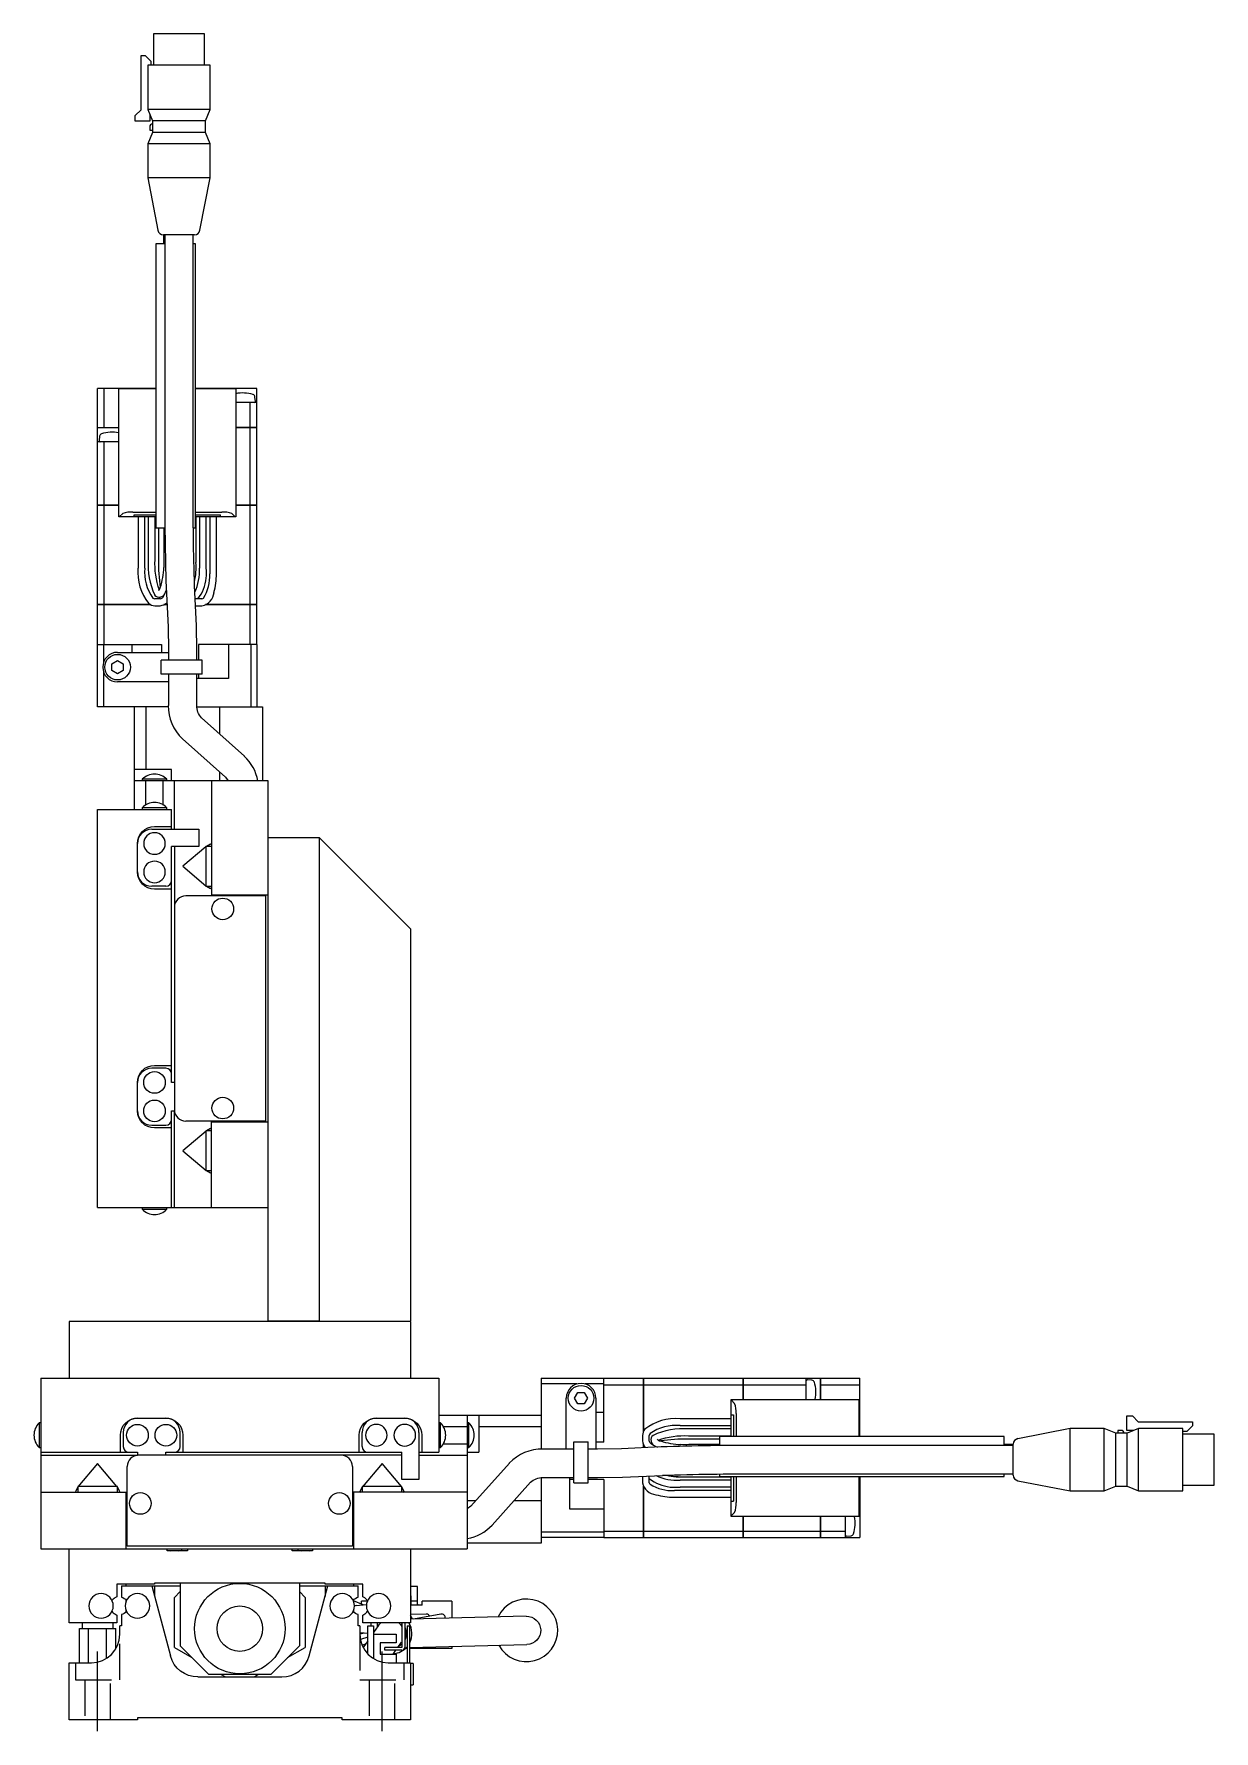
# Model space of a CAD drawing. Extents: x 0 to 994, y -8 to 791.
# Drawn here: x 520.7 to 728.2, y 251.1 to 549.4 of the extents above; entities that cross this region are included whole.
import ezdxf

# ---------------------------------------------------------------- set-up
doc = ezdxf.new("R2010")
doc.units = 0
doc.header["$LTSCALE"] = 0.5
doc.linetypes.add('CENTER', pattern=[50.8, 31.75, -6.35, 6.35, -6.35])
doc.linetypes.add('DASHED', pattern=[19.05, 12.7, -6.35])
for name, color, linetype in [('MSM_CENTER', 1, 'CENTER'), ('MSM_CONTINUOUS', 7, 'CONTINUOUS'), ('MSM_DASHED', 4, 'DASHED')]:
    doc.layers.add(name, color=color, linetype=linetype)

msp = doc.modelspace()

# ---------------------------------------------------------------- linework, layer by layer
at = {"layer": 'MSM_CENTER'}
for p, q in [((531.88, 251.14), (531.88, 265.14)), ((581.88, 251.14), (581.88, 265.14))]:
    msp.add_line(p, q, dxfattribs=at)
at = {"layer": 'MSM_CONTINUOUS'}
for p, q in [((550.68, 549.44), (541.68, 549.44)), ((541.68, 549.44), (541.68, 543.94)), ((550.68, 543.94), (550.68, 549.44)), ((539.52, 536.11), (539.52, 545.65)), ((539.52, 545.65), (540.22, 545.65)), ((540.22, 545.65), (541.22, 544.65)), ((551.68, 543.94), (540.68, 543.94)), ((540.68, 543.94), (540.68, 536.14)), ((541.22, 544.65), (541.22, 543.94)), ((551.68, 536.14), (551.68, 543.94)), ((538.5, 535.09), (539.52, 536.11)), ((538.5, 534.09), (538.5, 535.09)), ((541.03, 534.09), (538.5, 534.09)), ((551.68, 536.14), (540.68, 536.14)), ((540.68, 536.14), (541.53, 534.14)), ((541.03, 535.32), (541.03, 534.09)), ((550.83, 534.14), (541.53, 534.14)), ((541.53, 534.14), (541.53, 532.14)), ((550.83, 534.14), (551.68, 536.14)), ((550.83, 532.14), (550.83, 534.14)), ((541.53, 532.14), (540.68, 530.14)), ((541.07, 533.26), (541.07, 532.54)), ((541.07, 532.54), (541.53, 532.54)), ((541.53, 533.56), (541.37, 533.56)), ((550.83, 532.14), (541.53, 532.14)), ((551.68, 530.14), (550.83, 532.14)), ((551.68, 530.14), (540.68, 530.14)), ((540.68, 530.14), (540.68, 524.14)), ((551.68, 524.14), (551.68, 530.14)), ((551.68, 524.14), (540.68, 524.14)), ((540.68, 524.14), (542.48, 514.95)), ((549.87, 514.95), (551.68, 524.14)), ((548.89, 514.14), (543.46, 514.14)), ((543.47, 514.14), (543.48, 512.54)), ((543.68, 514.14), (543.68, 469.53)), ((548.68, 469.53), (548.68, 514.14)), ((543.68, 512.54), (542.11, 512.54)), ((542.11, 512.54), (542.11, 462.54)), ((549.11, 512.54), (548.68, 512.54)), ((549.11, 462.54), (549.11, 512.54)), ((531.88, 480.25), (531.88, 487.14)), ((542.11, 487.14), (531.88, 487.14)), ((533.03, 480.25), (533.03, 487.14)), ((535.58, 464.54), (535.58, 487.04)), ((542.11, 487.04), (535.58, 487.04)), ((559.88, 487.14), (549.11, 487.14)), ((556.18, 487.04), (549.11, 487.04)), ((556.13, 487.04), (556.13, 487.14)), ((556.18, 487.04), (556.18, 464.54)), ((559.88, 480.25), (559.88, 487.14)), ((559.88, 484.64), (556.18, 484.64)), ((558.72, 480.25), (558.72, 484.64)), ((559.61, 484.85), (559.54, 485.61)), ((531.88, 480.25), (535.58, 480.25)), ((531.88, 466.64), (531.88, 480.24)), ((531.88, 480.24), (535.58, 480.24)), ((535.58, 477.74), (531.88, 477.74)), ((531.89, 480.24), (531.89, 480.25)), ((532.21, 478.72), (532.15, 477.96)), ((533.03, 480.24), (533.03, 480.25)), ((533.03, 466.64), (533.03, 477.74)), ((556.18, 480.25), (559.88, 480.25)), ((559.88, 480.24), (556.18, 480.24)), ((558.72, 480.24), (558.72, 480.25)), ((558.72, 466.64), (558.72, 480.24)), ((559.87, 480.24), (559.87, 480.25)), ((559.88, 466.64), (559.88, 480.24)), ((531.88, 466.64), (535.58, 466.64)), ((531.88, 449.14), (531.88, 466.63)), ((535.58, 466.63), (531.88, 466.63)), ((531.89, 466.64), (531.89, 466.63)), ((533.03, 466.64), (533.03, 466.63)), ((533.03, 449.14), (533.03, 466.63)), ((538.06, 465.4), (542.11, 465.4)), ((549.11, 465.4), (553.7, 465.4)), ((556.18, 466.64), (559.88, 466.64)), ((559.88, 466.63), (556.18, 466.63)), ((558.72, 466.64), (558.72, 466.63)), ((558.72, 449.14), (558.72, 466.63)), ((559.87, 466.64), (559.87, 466.63)), ((559.88, 449.14), (559.88, 466.63)), ((542.11, 464.54), (535.58, 464.54)), ((535.68, 464.54), (536.28, 465.14)), ((538.28, 464.93), (542.11, 464.93)), ((538.28, 464.54), (538.28, 464.93)), ((538.98, 464.54), (538.98, 455.54)), ((540.18, 455.54), (540.18, 464.54)), ((540.78, 464.54), (540.78, 457.02)), ((541.98, 457.02), (541.98, 464.54)), ((543.7, 462.54), (542.11, 462.54)), ((542.58, 462.54), (542.58, 457)), ((543.53, 462.54), (543.53, 457.09)), ((549.11, 462.54), (548.71, 462.54)), ((549.11, 464.93), (553.48, 464.93)), ((556.18, 464.54), (549.11, 464.54)), ((549.18, 456.54), (549.18, 464.54)), ((549.78, 464.54), (549.78, 455.54)), ((550.98, 455.54), (550.98, 464.54)), ((551.58, 464.54), (551.58, 454.54)), ((552.78, 454.54), (552.78, 464.54)), ((553.48, 464.54), (553.48, 464.93)), ((555.47, 465.14), (556.07, 464.54)), ((543.53, 457.12), (543.53, 457.08)), ((542.71, 451.66), (542.55, 451.6)), ((542.91, 450.46), (542.96, 450.47)), ((542.96, 450.47), (543.16, 450.55)), ((543.94, 452.22), (544.25, 445.23)), ((549.24, 445.45), (548.93, 452.44)), ((531.88, 449.14), (541.15, 449.14)), ((531.88, 442.14), (531.88, 449.13)), ((541.17, 449.13), (531.88, 449.13)), ((531.89, 449.14), (531.89, 449.13)), ((533.03, 449.14), (533.03, 449.13)), ((533.03, 442.14), (533.03, 449.13)), ((542.9, 450.14), (541.92, 450.14)), ((541.92, 448.94), (542.88, 448.94)), ((544.07, 449.13), (543.53, 449.13)), ((543.55, 449.14), (544.07, 449.14)), ((550.22, 450.14), (549.02, 450.14)), ((549.09, 448.94), (550.22, 448.94)), ((559.88, 449.13), (550.82, 449.13)), ((550.85, 449.14), (559.88, 449.14)), ((558.72, 449.14), (558.72, 449.13)), ((558.72, 442.14), (558.72, 449.13)), ((559.87, 449.14), (559.87, 449.13)), ((559.88, 442.14), (559.88, 449.13)), ((544.25, 445.23), (544.31, 441.04)), ((549.31, 441.04), (549.24, 445.45)), ((531.88, 431.14), (531.88, 442.14)), ((531.88, 442.14), (543.11, 442.14)), ((532.88, 442.14), (532.88, 438.85)), ((537.88, 442.14), (537.88, 440.74)), ((543.11, 442.14), (543.11, 440.74)), ((549.64, 442.14), (549.64, 439.39)), ((559.88, 442.14), (549.64, 442.14)), ((554.88, 442.14), (554.88, 436.14)), ((558.88, 431.14), (558.88, 442.14)), ((559.88, 442.14), (559.88, 431.14)), ((534.38, 438.72), (535.38, 439.29)), ((534.38, 437.56), (534.38, 438.72)), ((535.38, 440.74), (544.31, 440.74)), ((535.38, 439.29), (536.38, 438.72)), ((536.38, 438.72), (536.38, 437.56)), ((543.04, 436.89), (543.04, 439.39)), ((543.29, 439.39), (543.04, 439.39)), ((550.28, 439.39), (543.29, 439.39)), ((544.31, 441.04), (544.31, 439.39)), ((549.31, 439.39), (549.31, 441.04)), ((550.28, 436.89), (550.28, 439.39)), ((532.88, 437.42), (532.88, 431.14)), ((535.38, 436.98), (534.38, 437.56)), ((536.38, 437.56), (535.38, 436.98)), ((544.31, 435.54), (535.38, 435.54)), ((543.29, 436.89), (543.04, 436.89)), ((550.28, 436.89), (543.29, 436.89)), ((544.31, 436.89), (544.31, 431.41)), ((549.31, 431.41), (549.31, 436.89)), ((554.88, 436.14), (549.31, 436.14)), ((549.64, 436.89), (549.64, 436.14)), ((544.31, 431.14), (531.88, 431.14)), ((538.38, 413.14), (538.38, 431.14)), ((540.38, 431.14), (540.38, 420.14)), ((549.32, 431.14), (560.88, 431.14)), ((553.38, 426.35), (553.38, 431.14)), ((560.88, 431.14), (560.88, 418.14)), ((557.68, 422.5), (550.15, 429.25)), ((546.81, 425.53), (554.34, 418.78)), ((544.88, 420.14), (538.38, 420.14)), ((561.88, 418.14), (538.38, 418.14)), ((544.03, 418.43), (539.73, 418.43)), ((539.73, 418.43), (539.73, 418.14)), ((540.34, 413.91), (540.34, 418.14)), ((543.41, 413.91), (543.41, 418.14)), ((544.03, 418.14), (544.03, 418.43)), ((544.88, 418.14), (544.88, 420.14)), ((545.38, 409.64), (545.38, 418.14)), ((551.88, 418.14), (551.88, 397.94)), ((553.38, 418.14), (553.38, 419.64)), ((554.34, 418.78), (554.82, 418.14)), ((561.88, 323.14), (561.88, 418.14)), ((531.88, 343.14), (531.88, 413.14)), ((531.88, 413.14), (544.88, 413.14)), ((544.03, 413.43), (539.73, 413.43)), ((539.73, 413.43), (539.73, 413.14)), ((544.03, 413.14), (544.03, 413.43)), ((544.88, 409.64), (544.88, 413.14)), ((541.38, 409.64), (549.68, 409.64)), ((541.88, 410.14), (544.88, 410.14)), ((549.68, 409.64), (549.68, 406.64)), ((538.88, 402.14), (538.88, 407.14)), ((544.88, 365.14), (544.88, 406.64)), ((549.68, 406.64), (544.88, 406.64)), ((545.38, 406.64), (545.38, 360.34)), ((550.92, 406.58), (546.88, 403.14)), ((550.88, 406.64), (550.88, 399.64)), ((551.88, 406.64), (550.88, 406.64)), ((551.75, 407.04), (551.01, 406.64)), ((551.88, 406.88), (551.75, 407.04)), ((570.88, 408.14), (561.88, 408.14)), ((570.88, 323.24), (570.88, 408.14)), ((586.88, 392.14), (570.88, 408.14)), ((546.88, 403.14), (550.92, 399.7)), ((543.88, 399.64), (541.38, 399.64)), ((544.88, 399.14), (541.88, 399.14)), ((561.38, 397.94), (547.38, 397.94)), ((550.88, 399.64), (551.88, 399.64)), ((551.01, 399.64), (551.75, 399.24)), ((551.75, 399.24), (551.88, 399.4)), ((551.88, 398.14), (561.88, 398.14)), ((560.38, 398.14), (560.38, 397.94)), ((561.38, 397.94), (561.38, 358.34)), ((586.88, 392.14), (586.88, 323.24)), ((543.88, 367.64), (541.38, 367.64)), ((541.88, 368.14), (544.88, 368.14)), ((538.88, 360.14), (538.88, 365.14)), ((545.38, 365.14), (544.88, 365.14)), ((544.88, 343.14), (544.88, 360.14)), ((544.88, 360.14), (545.39, 360.14)), ((545.38, 343.14), (545.38, 360.14)), ((561.38, 358.34), (547.38, 358.34)), ((551.88, 343.14), (551.88, 358.34)), ((561.88, 358.14), (551.88, 358.14)), ((560.38, 358.34), (560.38, 358.14)), ((541.38, 357.64), (543.88, 357.64)), ((544.88, 357.14), (541.88, 357.14)), ((550.96, 356.6), (546.88, 353.14)), ((550.88, 356.64), (550.88, 349.64)), ((551.88, 356.64), (550.88, 356.64)), ((551.75, 357.04), (551.01, 356.64)), ((551.88, 356.88), (551.75, 357.04)), ((546.88, 353.14), (550.96, 349.67)), ((550.88, 349.64), (551.88, 349.64)), ((551.01, 349.64), (551.75, 349.24)), ((551.75, 349.24), (551.88, 349.4)), ((531.88, 343.14), (561.88, 343.14)), ((539.73, 343.14), (539.73, 342.85)), ((544.03, 342.85), (544.03, 343.14)), ((539.73, 342.85), (544.03, 342.85)), ((586.88, 323.14), (526.88, 323.14)), ((526.88, 323.14), (526.88, 313.14)), ((561.88, 323.24), (570.88, 323.24)), ((570.88, 323.24), (570.98, 323.14)), ((586.78, 323.14), (586.88, 323.24)), ((586.88, 323.14), (586.88, 313.14)), ((521.88, 313.14), (591.88, 313.14)), ((521.88, 313.14), (521.88, 283.14)), ((591.88, 313.14), (591.88, 300.14)), ((609.88, 313.14), (609.88, 300.7)), ((609.88, 313.14), (620.88, 313.14)), ((616.16, 312.14), (609.88, 312.14)), ((615.72, 309.64), (616.3, 310.64)), ((616.3, 310.64), (617.45, 310.64)), ((617.45, 310.64), (618.03, 309.64)), ((620.88, 312.14), (617.59, 312.14)), ((620.88, 301.9), (620.88, 313.14)), ((620.88, 313.14), (627.87, 313.14)), ((620.88, 311.98), (627.87, 311.98)), ((627.87, 303.85), (627.87, 313.14)), ((627.88, 313.13), (627.87, 313.13)), ((627.88, 311.99), (627.87, 311.99)), ((627.88, 313.14), (645.37, 313.14)), ((627.88, 313.14), (627.88, 303.86)), ((627.88, 311.98), (645.37, 311.98)), ((645.37, 309.44), (645.37, 313.14)), ((645.38, 313.13), (645.37, 313.13)), ((645.38, 311.99), (645.37, 311.99)), ((645.38, 313.14), (658.98, 313.14)), ((645.38, 313.14), (645.38, 309.44)), ((645.38, 311.98), (656.48, 311.98)), ((656.48, 309.44), (656.48, 313.14)), ((657.46, 312.8), (656.69, 312.87)), ((658.98, 309.44), (658.98, 313.14)), ((658.98, 313.13), (658.99, 313.13)), ((658.98, 311.99), (658.99, 311.99)), ((658.99, 313.14), (665.88, 313.14)), ((658.99, 313.14), (658.99, 309.44)), ((658.99, 311.98), (665.88, 311.98)), ((665.88, 302.91), (665.88, 313.14)), ((614.28, 300.71), (614.28, 309.64)), ((616.3, 308.64), (615.72, 309.64)), ((617.45, 308.64), (616.3, 308.64)), ((618.03, 309.64), (617.45, 308.64)), ((619.48, 309.64), (619.48, 300.71)), ((643.28, 309.44), (665.78, 309.44)), ((643.28, 302.91), (643.28, 309.44)), ((643.28, 309.33), (643.88, 308.73)), ((665.78, 302.91), (665.78, 309.44)), ((521.58, 305.29), (521.58, 300.99)), ((521.88, 305.29), (521.58, 305.29)), ((538.88, 306.14), (543.88, 306.14)), ((580.88, 306.14), (585.88, 306.14)), ((591.88, 306.64), (609.88, 306.64)), ((592.17, 305.29), (591.88, 305.29)), ((592.17, 300.99), (592.17, 305.29)), ((592.65, 304.67), (596.88, 304.67)), ((596.88, 306.64), (596.88, 283.14)), ((597.17, 305.29), (596.88, 305.29)), ((597.17, 300.99), (597.17, 305.29)), ((598.88, 306.64), (598.88, 300.14)), ((609.88, 304.64), (598.88, 304.64)), ((620.88, 307.14), (619.48, 307.14)), ((643.28, 306.04), (634.28, 306.04)), ((634.28, 304.84), (643.28, 304.84)), ((643.28, 306.74), (643.66, 306.74)), ((643.66, 306.74), (643.66, 302.91)), ((644.14, 306.96), (644.14, 302.91)), ((702.88, 304.34), (693.68, 302.53)), ((702.88, 293.34), (702.88, 304.34)), ((708.88, 304.34), (702.88, 304.34)), ((708.88, 293.34), (708.88, 304.34)), ((710.88, 303.49), (708.88, 304.34)), ((712.83, 303.99), (712.83, 306.52)), ((712.83, 306.52), (713.83, 306.52)), ((714.88, 304.34), (712.88, 303.49)), ((713.83, 306.52), (714.85, 305.5)), ((714.85, 305.5), (724.39, 305.5)), ((714.88, 293.34), (714.88, 304.34)), ((722.68, 304.34), (714.88, 304.34)), ((722.68, 293.34), (722.68, 304.34)), ((724.39, 304.8), (723.39, 303.8)), ((724.39, 305.5), (724.39, 304.8)), ((535.88, 300.14), (535.88, 303.14)), ((536.38, 303.64), (536.38, 301.14)), ((546.38, 301.14), (546.38, 303.64)), ((546.88, 303.14), (546.88, 300.14)), ((577.88, 300.14), (577.88, 303.14)), ((578.38, 301.14), (578.38, 303.64)), ((588.38, 303.64), (588.38, 295.34)), ((588.88, 303.14), (588.88, 300.14)), ((592.65, 301.6), (596.88, 301.6)), ((615.63, 301.98), (618.13, 301.98)), ((615.63, 301.72), (615.63, 301.98)), ((615.63, 294.74), (615.63, 301.72)), ((618.13, 301.72), (618.13, 301.98)), ((618.13, 294.74), (618.13, 301.72)), ((620.88, 301.9), (619.48, 301.9)), ((627.68, 303.09), (627.68, 302.13)), ((627.87, 300.94), (627.87, 301.49)), ((627.88, 301.46), (627.88, 300.94)), ((628.88, 302.12), (628.88, 303.09)), ((629.2, 302.1), (629.21, 302.06)), ((629.21, 302.06), (629.29, 301.86)), ((630.4, 302.31), (630.34, 302.47)), ((641.28, 302.44), (635.74, 302.44)), ((643.28, 304.24), (635.76, 304.24)), ((635.76, 303.04), (643.28, 303.04)), ((635.86, 301.48), (635.81, 301.48)), ((641.28, 301.48), (635.83, 301.48)), ((641.28, 301.31), (641.28, 302.91)), ((691.28, 302.91), (641.28, 302.91)), ((692.88, 301.34), (648.27, 301.34)), ((691.28, 301.34), (691.28, 302.91)), ((692.88, 301.55), (691.28, 301.53)), ((692.88, 296.13), (692.88, 301.55)), ((710.88, 294.19), (710.88, 303.49)), ((712.88, 303.49), (710.88, 303.49)), ((711.28, 303.95), (711.28, 303.49)), ((712, 303.95), (711.28, 303.95)), ((712.3, 303.49), (712.3, 303.65)), ((714.06, 303.99), (712.83, 303.99)), ((712.88, 294.19), (712.88, 303.49)), ((723.39, 303.8), (722.68, 303.8)), ((728.18, 303.34), (722.68, 303.34)), ((728.18, 294.34), (728.18, 303.34)), ((521.58, 300.99), (521.88, 300.99)), ((521.88, 300.14), (538.88, 300.14)), ((521.88, 299.64), (538.88, 299.64)), ((538.88, 300.14), (538.88, 299.63)), ((585.38, 299.64), (539.08, 299.64)), ((543.88, 299.64), (543.88, 300.14)), ((543.88, 300.14), (585.38, 300.14)), ((585.38, 295.34), (585.38, 300.14)), ((588.38, 300.14), (591.88, 300.14)), ((588.38, 299.64), (596.88, 299.64)), ((591.88, 300.99), (592.17, 300.99)), ((596.88, 300.99), (597.17, 300.99)), ((596.88, 300.14), (598.88, 300.14)), ((615.63, 300.71), (610.15, 300.71)), ((619.78, 300.71), (618.13, 300.71)), ((623.97, 300.77), (619.78, 300.71)), ((630.96, 301.08), (623.97, 300.77)), ((531.88, 298.14), (528.41, 294.06)), ((535.28, 294.14), (531.88, 298.14)), ((537.08, 283.64), (537.08, 297.64)), ((576.68, 297.64), (576.68, 283.64)), ((581.88, 298.14), (578.44, 294.09)), ((585.28, 294.14), (581.88, 298.14)), ((588.38, 295.34), (585.38, 295.34)), ((604.27, 298.2), (597.51, 290.68)), ((609.88, 295.7), (609.88, 284.14)), ((610.15, 295.71), (615.63, 295.71)), ((614.88, 290.14), (614.88, 295.71)), ((615.63, 295.37), (614.88, 295.37)), ((618.13, 295.71), (619.78, 295.71)), ((620.88, 295.37), (618.13, 295.37)), ((619.78, 295.71), (624.19, 295.77)), ((620.88, 295.37), (620.88, 285.14)), ((624.19, 295.77), (631.18, 296.08)), ((627.68, 295.93), (627.68, 294.79)), ((628.88, 294.79), (628.88, 295.98)), ((635.28, 295.84), (643.28, 295.84)), ((641.28, 295.91), (641.28, 296.31)), ((641.28, 295.91), (691.28, 295.91)), ((643.28, 288.84), (643.28, 295.91)), ((643.66, 295.91), (643.66, 291.54)), ((644.14, 295.91), (644.14, 291.32)), ((648.27, 296.34), (692.88, 296.34)), ((665.78, 288.84), (665.78, 295.91)), ((665.88, 295.91), (665.88, 285.14)), ((691.28, 295.91), (691.28, 296.34)), ((521.88, 293.14), (537.08, 293.14)), ((528.38, 294.01), (527.98, 293.26)), ((527.98, 293.26), (528.14, 293.14)), ((535.38, 294.14), (528.38, 294.14)), ((528.38, 294.14), (528.38, 293.14)), ((535.38, 293.14), (535.38, 294.14)), ((535.78, 293.26), (535.38, 294.01)), ((535.62, 293.14), (535.78, 293.26)), ((536.88, 283.14), (536.88, 293.14)), ((596.88, 293.14), (576.68, 293.14)), ((576.88, 293.14), (576.88, 283.14)), ((578.38, 294.01), (577.98, 293.26)), ((577.98, 293.26), (578.14, 293.14)), ((585.38, 294.14), (578.38, 294.14)), ((578.38, 294.14), (578.38, 293.14)), ((585.38, 293.14), (585.38, 294.14)), ((585.78, 293.26), (585.38, 294.01)), ((585.62, 293.14), (585.78, 293.26)), ((601.24, 287.34), (607.99, 294.87)), ((615.63, 294.74), (618.13, 294.74)), ((627.87, 285.14), (627.87, 294.19)), ((627.88, 294.17), (627.88, 285.14)), ((643.28, 293.44), (633.28, 293.44)), ((643.28, 295.24), (634.28, 295.24)), ((634.28, 294.04), (643.28, 294.04)), ((693.68, 295.14), (702.88, 293.34)), ((702.88, 293.34), (708.88, 293.34)), ((708.88, 293.34), (710.88, 294.19)), ((710.88, 294.19), (712.88, 294.19)), ((712.88, 294.19), (714.88, 293.34)), ((714.88, 293.34), (722.68, 293.34)), ((722.68, 294.34), (728.18, 294.34)), ((596.88, 291.64), (598.38, 291.64)), ((597.51, 290.68), (596.88, 290.2)), ((605.09, 291.64), (609.88, 291.64)), ((620.88, 290.14), (614.88, 290.14)), ((633.28, 292.24), (643.28, 292.24)), ((643.28, 291.54), (643.66, 291.54)), ((643.88, 289.55), (643.28, 288.94)), ((665.78, 288.84), (643.28, 288.84)), ((645.37, 285.14), (645.37, 288.84)), ((645.38, 288.84), (645.38, 285.14)), ((658.98, 285.14), (658.98, 288.84)), ((658.99, 288.84), (658.99, 285.14)), ((663.38, 285.14), (663.38, 288.84)), ((665.78, 288.89), (665.88, 288.89)), ((537.08, 284.64), (536.88, 284.64)), ((576.68, 283.64), (537.08, 283.64)), ((576.88, 284.64), (576.68, 284.64)), ((609.88, 284.14), (596.88, 284.14)), ((609.88, 286.14), (620.88, 286.14)), ((620.88, 285.14), (609.88, 285.14)), ((620.88, 286.29), (627.87, 286.29)), ((620.88, 285.14), (627.87, 285.14)), ((627.88, 286.3), (627.87, 286.3)), ((627.88, 285.15), (627.87, 285.15)), ((627.88, 286.29), (645.37, 286.29)), ((627.88, 285.14), (645.37, 285.14)), ((645.38, 286.3), (645.37, 286.3)), ((645.38, 285.15), (645.37, 285.15)), ((645.38, 286.29), (658.98, 286.29)), ((645.38, 285.14), (658.98, 285.14)), ((658.98, 286.3), (658.99, 286.3)), ((658.98, 285.15), (658.99, 285.15)), ((658.99, 286.29), (663.38, 286.29)), ((658.99, 285.14), (665.88, 285.14)), ((663.58, 285.41), (664.35, 285.47)), ((521.88, 283.14), (596.88, 283.14)), ((526.88, 270.14), (526.88, 283.14)), ((544.08, 282.79), (544.08, 283.14)), ((547.68, 282.79), (544.08, 282.79)), ((546.63, 283.14), (546.63, 282.79)), ((547.68, 283.14), (547.68, 282.79)), ((566.08, 282.79), (566.08, 283.14)), ((569.68, 282.79), (566.08, 282.79)), ((567.13, 282.79), (567.13, 283.14)), ((569.68, 283.14), (569.68, 282.79)), ((586.88, 283.14), (586.88, 270.14)), ((535.28, 274.75), (534.92, 274.54)), ((541.88, 276.94), (535.28, 276.94)), ((535.28, 276.94), (535.28, 274.75)), ((536.08, 276.64), (536.08, 274.67)), ((536.08, 276.64), (546.38, 276.64)), ((536.88, 276.64), (536.88, 276.94)), ((541.38, 276.64), (544.67, 264.34)), ((571.88, 277.14), (541.88, 277.14)), ((541.88, 277.14), (541.88, 276.94)), ((541.88, 276.64), (541.88, 274.77)), ((546.38, 275.64), (545.38, 274.64)), ((545.38, 265.83), (545.38, 274.64)), ((546.38, 277.14), (546.38, 266.14)), ((567.38, 277.14), (567.38, 266.14)), ((567.38, 276.64), (577.68, 276.64)), ((568.38, 274.64), (567.38, 275.64)), ((568.38, 274.64), (568.38, 265.83)), ((569.08, 264.34), (572.38, 276.64)), ((571.88, 276.94), (571.88, 277.14)), ((578.48, 276.94), (571.88, 276.94)), ((571.88, 276.64), (571.88, 274.77)), ((576.88, 276.94), (576.88, 276.64)), ((577.68, 274.67), (577.68, 276.64)), ((578.48, 274.75), (578.48, 276.94)), ((578.84, 274.54), (578.48, 274.75)), ((588.13, 276.52), (586.88, 276.52)), ((587.02, 274.89), (586.88, 274.89)), ((587.02, 273.24), (587.02, 274.89)), ((588.13, 273.49), (588.13, 276.52)), ((534.92, 271.74), (535.28, 271.53)), ((535.28, 271.53), (535.28, 270.14)), ((536.08, 271.6), (536.08, 269.64)), ((536.88, 273.93), (536.88, 274.18)), ((536.88, 272.1), (536.88, 272.35)), ((576.88, 274.18), (576.88, 273.93)), ((578.56, 273.31), (576.88, 274.03)), ((576.88, 272.35), (576.88, 272.1)), ((577.33, 273.21), (579.14, 273.36)), ((577.68, 269.64), (577.68, 271.6)), ((578.28, 273.43), (578.28, 273.95)), ((579.29, 273.95), (578.28, 273.95)), ((578.48, 271.53), (578.84, 271.74)), ((578.48, 270.14), (578.48, 271.53)), ((587.02, 273.8), (586.88, 273.8)), ((588.93, 273.24), (586.88, 273.24)), ((589.67, 271.69), (586.88, 271.6)), ((588.13, 273.99), (587.02, 273.99)), ((592.24, 271.67), (587.42, 270.82)), ((588.93, 273.24), (588.93, 273.95)), ((594.13, 273.95), (588.93, 273.95)), ((594.13, 273.95), (594.13, 270.99)), ((535.28, 270.14), (526.88, 270.14)), ((528.7, 263.14), (528.7, 269.14)), ((528.7, 269.14), (535.05, 269.14)), ((529.13, 270.14), (529.13, 269.14)), ((530.29, 263.14), (530.29, 269.14)), ((533.46, 263.92), (533.46, 269.14)), ((534.63, 269.14), (534.63, 270.14)), ((535.05, 265.55), (535.05, 269.14)), ((535.78, 268.14), (535.78, 269.64)), ((536.08, 269.64), (535.78, 269.64)), ((577.98, 269.64), (577.68, 269.64)), ((577.98, 269.64), (577.98, 268.14)), ((586.88, 270.14), (578.48, 270.14)), ((579.38, 269.64), (580.38, 269.64)), ((579.38, 264.67), (579.38, 269.64)), ((579.98, 269.64), (579.98, 270.14)), ((580.38, 269.64), (580.38, 263.87)), ((581.19, 269.62), (580.38, 268.44)), ((580.38, 268.94), (580.65, 268.84)), ((581.08, 269.46), (581.08, 270.14)), ((585.38, 270.14), (585.38, 265.84)), ((585.88, 270.14), (585.88, 265.84)), ((586.28, 269.64), (586.78, 269.64)), ((586.28, 269.64), (586.28, 263.14)), ((586.78, 263.14), (586.78, 269.64)), ((607.21, 271.34), (586.88, 270.8)), ((545.38, 265.83), (548.46, 264.05)), ((546.38, 266.14), (551.38, 261.14)), ((562.38, 261.14), (567.38, 266.14)), ((565.29, 264.05), (568.38, 265.83)), ((578.78, 268.34), (577.96, 268.19)), ((579.38, 268.29), (577.98, 268.41)), ((579.38, 267.63), (578.07, 267.21)), ((578.28, 268.25), (578.28, 268.39)), ((579.01, 266.46), (578.38, 266.19)), ((579.38, 266.99), (578.56, 265.8)), ((580.38, 268.14), (584.38, 268.14)), ((584.38, 266.64), (581.58, 266.64)), ((581.58, 266.64), (581.58, 264.64)), ((582.38, 265.34), (582.38, 265.84)), ((585.38, 265.84), (582.38, 265.84)), ((584.38, 268.14), (584.38, 266.64)), ((584.65, 265.84), (585.31, 266.79)), ((586.28, 265.67), (586.02, 265.67)), ((586.14, 265.78), (586.28, 265.79)), ((586.78, 265.8), (607.34, 266.34)), ((594.13, 265.67), (586.78, 265.67)), ((594.13, 265.99), (594.13, 265.67)), ((526.88, 253.14), (526.88, 263.14)), ((526.88, 263.14), (530.78, 263.14)), ((581.58, 264.64), (584.38, 264.64)), ((585.38, 265.34), (582.38, 265.34)), ((582.98, 263.14), (586.88, 263.14)), ((583.83, 264.64), (584.31, 265.34)), ((584.38, 264.64), (584.38, 263.14)), ((586.88, 263.14), (586.88, 253.14)), ((587.38, 263.04), (586.88, 263.04)), ((587.38, 263.04), (587.38, 259.24)), ((549.5, 260.64), (564.25, 260.64)), ((551.38, 261.14), (562.38, 261.14)), ((553.51, 261.14), (554.38, 260.64)), ((559.38, 260.64), (560.24, 261.14)), ((586.88, 259.24), (587.38, 259.24)), ((538.88, 253.14), (526.88, 253.14)), ((574.88, 253.44), (538.88, 253.44)), ((538.88, 253.44), (538.88, 253.14)), ((574.88, 253.14), (574.88, 253.44)), ((586.88, 253.14), (574.88, 253.14))]:
    msp.add_line(p, q, dxfattribs=at)
for centre, radius in [((535.38, 438.14), 2.25), ((553.88, 395.64), 1.9), ((541.88, 365.14), 1.9), ((541.88, 360.14), 1.9), ((553.88, 360.64), 1.9), ((616.88, 309.64), 2.25), ((538.88, 303.14), 1.9), ((543.88, 303.14), 1.9), ((539.38, 291.14), 1.9), ((574.38, 291.14), 1.9), ((556.88, 269.14), 7.95), ((556.88, 269.14), 4)]:
    msp.add_circle(centre, radius, dxfattribs=at)
at = {"layer": 'MSM_CONTINUOUS', "extrusion": (0, 0, -1)}
for centre, radius in [((-541.88, 407.14), 1.9), ((-541.88, 402.14), 1.9), ((-580.88, 303.14), 1.9), ((-585.88, 303.14), 1.9), ((-532.48, 273.14), 2.15), ((-538.88, 273.14), 2.15), ((-574.88, 273.14), 2.15), ((-581.28, 273.14), 2.15)]:
    msp.add_circle(centre, radius, dxfattribs=at)
at = {"layer": 'MSM_CONTINUOUS'}
for centre, radius, start, end in [((541.37, 533.26), 0.3, 90, 180), ((543.46, 515.14), 1, 191.1187, 270), ((548.89, 515.14), 1, 270, 348.8813), ((557.38, 480.33), 6, 72.3708, 101.537), ((559.04, 485.57), 0.5, 5, 72.3708), ((559.41, 484.83), 0.2, 288.1949, 5), ((532.35, 477.94), 0.2, 175, 270), ((532.71, 478.68), 0.5, 107.6292, 175), ((534.38, 473.44), 6, 78.463, 107.6292), ((1011.18, 467.89), 467.51, 179.7991, 181.9215), ((537.82, 460.9), 4.51, 86.9565, 109.8759), ((553.92, 460.77), 4.64, 70.4546, 92.713), ((553.48, 456.1), 12.73, 175.8454, 204.6186), ((569.44, 456.26), 26.87, 178.4238, 188.8516), ((529.78, 456.35), 13.77, 2.9984, 2.9996), ((538.24, 455.7), 10.96, 346.5565, 4.385), ((547.68, 454.78), 8.74, 175.0197, 218.3235), ((547.86, 454.79), 7.72, 174.4381, 215.6687), ((529.78, 456.35), 13.77, 342.1759, 357.1972), ((541.07, 455.01), 8.72, 335.0761, 3.4586), ((543.78, 454.6), 7.25, 321.9863, 353.6299), ((544.74, 454.03), 6.86, 326.8577, 4.2662), ((542.57, 454.67), 8.45, 354.0847, 5.9153), ((541.38, 454.42), 11.39, 344.0263, 0.5737), ((542.66, 451.4), 0.978, 218.7039, 284.8652), ((542.04, 452.19), 0.846, 321.4689, 356.9127), ((542.68, 451), 0.889, 283.8661, 321.118), ((542.71, 451.67), 1.21, 291.8456, 319.7784), ((536, 454.96), 8.65, 328.5524, 337.0999), ((549.75, 451.49), 2.6, 280.5511, 355.471), ((541.96, 450.66), 1.72, 229.0024, 268.8954), ((542, 450.76), 0.622, 228.9031, 263.0608), ((542.44, 451.65), 2.75, 279.2724, 306.1549), ((550.12, 450.64), 0.517, 281.8582, 314.7596), ((535.38, 438.14), 2.6, 90, 270), ((552.2, 431.3), 7.9, 179.1704, 226.9119), ((552.47, 416.86), 7.67, 9.6237, 47.3301), ((541.88, 416.34), 3, 44.22, 135.78), ((541.88, 411.34), 3, 44.22, 135.78), ((541.38, 407.14), 2.5, 90, 180), ((541.38, 402.14), 2.5, 180, 270), ((543.88, 400.64), 1, 270, 0), ((547.38, 395.94), 2, 90, 180), ((541.38, 365.14), 2.5, 90, 180), ((543.88, 366.64), 1, 0, 90), ((541.38, 360.14), 2.5, 180, 270), ((543.88, 358.64), 1, 270, 0), ((547.38, 360.34), 2, 180, 270), ((541.88, 344.94), 3, 224.22, 315.78), ((616.88, 309.64), 2.6, 0, 180), ((656.68, 312.67), 0.2, 85, 180), ((657.42, 312.3), 0.5, 17.6292, 85), ((652.18, 310.64), 6, 348.463, 17.6292), ((639.64, 307.2), 4.51, 356.9565, 19.8759), ((523.68, 303.14), 3, 134.22, 225.78), ((538.88, 303.64), 2.5, 90, 180), ((543.88, 303.64), 2.5, 0, 90), ((580.88, 303.64), 2.5, 90, 180), ((585.88, 303.64), 2.5, 0, 90), ((590.08, 303.14), 3, 314.22, 45.78), ((595.08, 303.14), 3, 314.22, 45.78), ((633.52, 297.33), 8.74, 85.0197, 128.3235), ((633.53, 297.15), 7.72, 84.4381, 125.6687), ((634.84, 291.54), 12.73, 85.8454, 114.6186), ((629.4, 303.06), 1.72, 139.0024, 178.8954), ((630.39, 302.58), 2.75, 189.2724, 216.1549), ((629.49, 303.02), 0.622, 138.9031, 173.0608), ((629.74, 302.33), 0.889, 193.8661, 231.118), ((630.14, 302.35), 0.978, 128.7039, 194.8652), ((633.7, 309.02), 8.65, 238.5524, 247.0999), ((630.41, 302.31), 1.21, 201.8456, 229.7784), ((630.92, 302.97), 0.846, 231.4689, 266.9127), ((635, 275.58), 26.87, 88.4238, 98.8516), ((635.09, 315.24), 13.77, 252.1759, 267.1972), ((646.63, -166.17), 467.51, 89.7991, 91.9215), ((635.09, 315.24), 13.77, 272.9984, 272.9996), ((693.88, 301.55), 1, 101.1187, 180), ((712, 303.65), 0.3, 0, 90), ((537.38, 301.14), 1, 180, 270), ((539.08, 297.64), 2, 90, 180), ((545.38, 301.14), 1, 270, 0), ((574.68, 297.64), 2, 0, 90), ((579.38, 301.14), 1, 180, 270), ((610.03, 292.81), 7.9, 89.1704, 136.9119), ((633.34, 301.24), 7.25, 231.9863, 263.6299), ((633.75, 303.94), 8.72, 245.0761, 273.4586), ((635.11, 317.2), 21.37, 260.9728, 270.4597), ((634.44, 306.77), 10.96, 256.5565, 274.385), ((693.88, 296.13), 1, 180, 258.8813), ((630.23, 295.27), 2.6, 190.5511, 265.471), ((629.38, 294.9), 0.517, 191.8582, 224.7596), ((632.77, 300.28), 6.86, 236.8577, 274.2662), ((633.16, 303.63), 11.39, 254.0263, 270.5737), ((633.41, 302.44), 8.45, 264.0847, 275.9153), ((639.5, 291.1), 4.64, 340.4546, 2.713), ((595.59, 292.54), 7.67, 279.6237, 317.3301), ((659.07, 287.64), 6, 342.3708, 11.537), ((663.57, 285.61), 0.2, 198.1949, 275), ((664.31, 285.97), 0.5, 275, 342.3708), ((535.79, 273.02), 1.75, 120, 142.4351), ((577.96, 273.02), 1.75, 37.5649, 60), ((535.79, 273.25), 1.75, 217.5649, 240), ((577.38, 272.71), 0.5, 95, 134.6293), ((577.96, 273.25), 1.75, 300, 322.4351), ((589.69, 271.03), 0.654, 25.9781, 91.8778), ((589.69, 271.03), 0.654, 25.9783, 92.0176), ((592.36, 271.03), 0.651, 354.451, 100.6549), ((592.36, 271.03), 0.651, 354.4588, 100.647), ((607.28, 268.84), 5.5, 208.5415, 154.47), ((583.65, 268.24), 3.5, 333.4058, 32.8783), ((584.03, 269.41), 3.5, 23.231, 35.4832), ((530.78, 268.14), 5, 270, 0), ((582.98, 268.14), 5, 180, 270), ((583.65, 268.24), 3.5, 274.1963, 318.7068), ((585.38, 265.84), 0.5, 270, 0), ((564.25, 265.64), 5, 270, 345)]:
    msp.add_arc(centre, radius, start, end, dxfattribs=at)
at = {"layer": 'MSM_CONTINUOUS', "extrusion": (0, 0, -1)}
for centre, radius, start, end in [((-1004.44, 467.78), 455.77, 358.0704, 0.2196), ((-555.74, 456.25), 13.78, 340.6907, 3.2092), ((-518.25, 456.33), 25.29, 178.3223, 181.4809), ((-552.29, 431.33), 2.98, 315.8822, 1.5929), ((-541.88, 407.14), 3, 0, 90), ((-541.88, 402.14), 3, 270, 0), ((-541.88, 365.14), 3, 0, 90), ((-541.88, 360.14), 3, 270, 0), ((-538.88, 303.14), 3, 0, 90), ((-543.88, 303.14), 3, 90, 180), ((-580.88, 303.14), 3, 0, 90), ((-585.88, 303.14), 3, 90, 180), ((-634.99, 289.28), 13.78, 70.6907, 93.2092), ((-635.07, 326.76), 25.29, 268.3223, 271.4809), ((-610.07, 292.72), 2.98, 45.8822, 91.5929), ((-646.52, -159.42), 455.77, 88.0704, 90.2196), ((-545.38, 280.64), 2.25, 72.8538, 107.1462), ((-568.38, 280.64), 2.25, 72.8538, 107.1462), ((-535.68, 273.14), 1.59, 104.594, 143.221), ((-578.08, 273.14), 1.59, 36.779, 75.406), ((-535.68, 273.14), 1.59, 216.779, 255.406), ((-578.08, 273.14), 1.59, 284.594, 323.221), ((-588.38, 273.49), 0.25, 270, 0), ((-583.25, 268.21), 2.5, 34.5025, 50.5936), ((-583.25, 268.21), 2.5, 129.4064, 148.4167), ((-583.65, 268.24), 2.5, 130.5358, 133.7791), ((-583.65, 268.24), 2.5, 153.1104, 206.8896), ((-607.28, 268.84), 2.5, 88.4942, 268.4942), ((-583.65, 268.24), 2.5, 226.2209, 243.4201), ((-583.25, 268.21), 2.5, 211.5833, 214.5025), ((-549.5, 265.64), 5, 270, 345)]:
    msp.add_arc(centre, radius, start, end, dxfattribs=at)
at = {"layer": 'MSM_DASHED'}
for p, q in [((535.78, 260.14), (535.78, 268.14)), ((577.98, 268.14), (577.98, 260.14)), ((527.98, 263.14), (527.98, 260.14)), ((585.78, 260.14), (585.78, 263.14)), ((527.98, 260.14), (535.78, 260.14)), ((529.63, 260.14), (529.63, 253.14)), ((534.13, 253.14), (534.13, 260.14)), ((577.98, 260.14), (585.78, 260.14)), ((579.63, 260.14), (579.63, 253.14)), ((584.13, 253.14), (584.13, 260.14))]:
    msp.add_line(p, q, dxfattribs=at)

doc.saveas('drawing.dxf')
